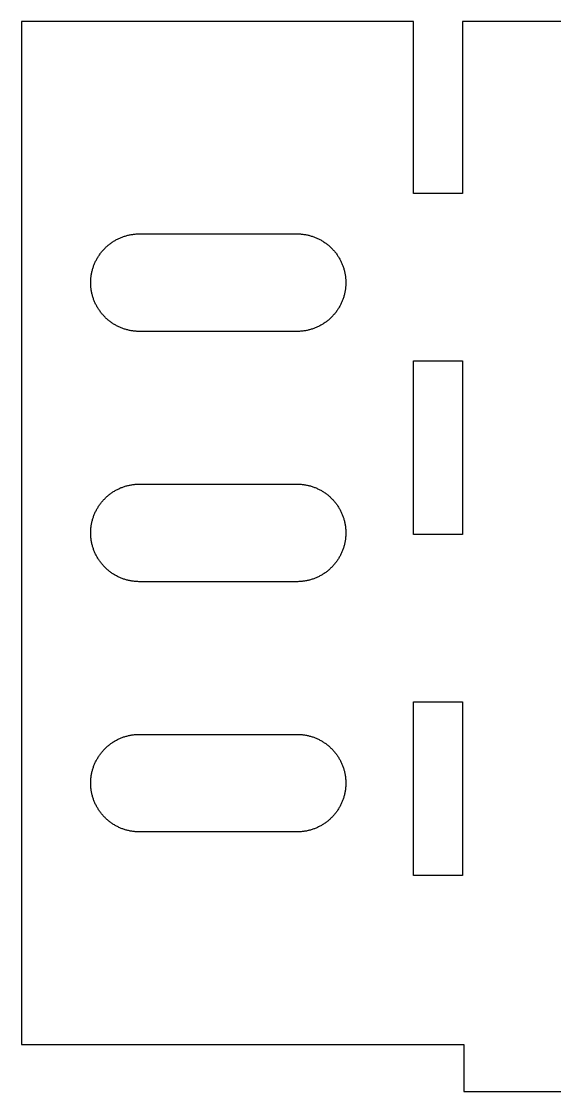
# Model space of a CAD drawing. Header units: metres. Extents: x -25 to 200, y 0 to 71.
# Drawn here: x -25 to 8.9, y 0 to 68 of the extents above; entities that cross this region are included whole.
import ezdxf

# ---------------------------------------------------------------- set-up
doc = ezdxf.new("R2010")
doc.units = ezdxf.units.M

msp = doc.modelspace()

# ---------------------------------------------------------------- linework, layer by layer
for p, q in [((-0.09999, 68), (-25, 68)), ((-25, 68), (-25, 3)), ((-0.09999, 57.0667), (-0.09999, 68)), ((22.5, 68), (3, 68)), ((3, 68), (3, 57.0667)), ((3, 57.0667), (-0.09999, 57.0667)), ((-18.3023, 54.3944), (-18.25, 54.4079)), ((-18.25, 54.4079), (-18.1973, 54.4205)), ((-18.1973, 54.4205), (-18.1445, 54.4323)), ((-18.1445, 54.4323), (-18.0915, 54.443)), ((-18.0915, 54.443), (-18.0383, 54.4529)), ((-18.0383, 54.4529), (-17.9849, 54.4618)), ((-17.9849, 54.4618), (-17.9314, 54.4698)), ((-17.9314, 54.4698), (-17.8778, 54.4769)), ((-17.8778, 54.4769), (-17.824, 54.483)), ((-17.824, 54.483), (-17.7702, 54.4882)), ((-17.7702, 54.4882), (-17.7162, 54.4924)), ((-17.7162, 54.4924), (-17.6622, 54.4957)), ((-17.6622, 54.4957), (-17.6082, 54.4981)), ((-17.6082, 54.4981), (-17.5541, 54.4995)), ((-17.5541, 54.4995), (-17.5, 54.5)), ((-17.5, 54.5), (-7.5, 54.5)), ((-7.5, 54.5), (-7.44589, 54.4995)), ((-7.44589, 54.4995), (-7.3918, 54.4981)), ((-7.3918, 54.4981), (-7.33775, 54.4957)), ((-7.33775, 54.4957), (-7.28375, 54.4924)), ((-7.28375, 54.4924), (-7.22981, 54.4882)), ((-7.22981, 54.4882), (-7.17595, 54.483)), ((-7.17595, 54.483), (-7.12219, 54.4769)), ((-7.12219, 54.4769), (-7.06856, 54.4698)), ((-7.06856, 54.4698), (-7.01505, 54.4618)), ((-7.01505, 54.4618), (-6.96169, 54.4529)), ((-6.96169, 54.4529), (-6.90848, 54.443)), ((-6.90848, 54.443), (-6.85547, 54.4323)), ((-6.85547, 54.4323), (-6.80264, 54.4205)), ((-6.80264, 54.4205), (-6.75003, 54.4079)), ((-6.75003, 54.4079), (-6.69765, 54.3944)), ((-19.5743, 53.7038), (-19.5338, 53.7396)), ((-19.5338, 53.7396), (-19.4926, 53.7747)), ((-19.4926, 53.7747), (-19.4509, 53.8091)), ((-19.4509, 53.8091), (-19.4085, 53.8428)), ((-19.4085, 53.8428), (-19.3656, 53.8758)), ((-19.3656, 53.8758), (-19.3221, 53.9079)), ((-19.3221, 53.9079), (-19.2781, 53.9394)), ((-19.2781, 53.9394), (-19.2335, 53.97)), ((-19.2335, 53.97), (-19.1884, 53.9999)), ((-19.1884, 53.9999), (-19.1427, 54.0289)), ((-19.1427, 54.0289), (-19.0966, 54.0572)), ((-19.0966, 54.0572), (-19.05, 54.0847)), ((-19.05, 54.0847), (-19.0029, 54.1113)), ((-19.0029, 54.1113), (-18.9554, 54.1371)), ((-18.9554, 54.1371), (-18.9074, 54.1621)), ((-18.9074, 54.1621), (-18.8589, 54.1862)), ((-18.8589, 54.1862), (-18.8101, 54.2095)), ((-18.8101, 54.2095), (-18.7609, 54.232)), ((-18.7609, 54.232), (-18.7113, 54.2536)), ((-18.7113, 54.2536), (-18.6613, 54.2743)), ((-18.6613, 54.2743), (-18.6109, 54.2941)), ((-18.6109, 54.2941), (-18.5603, 54.313)), ((-18.5603, 54.313), (-18.5093, 54.3311)), ((-18.5093, 54.3311), (-18.4579, 54.3483)), ((-18.4579, 54.3483), (-18.4063, 54.3645)), ((-18.4063, 54.3645), (-18.3545, 54.3799)), ((-18.3545, 54.3799), (-18.3023, 54.3944)), ((-6.69765, 54.3944), (-6.64552, 54.3799)), ((-6.64552, 54.3799), (-6.59364, 54.3645)), ((-6.59364, 54.3645), (-6.54204, 54.3483)), ((-6.54204, 54.3483), (-6.49074, 54.3311)), ((-6.49074, 54.3311), (-6.43973, 54.313)), ((-6.43973, 54.313), (-6.38905, 54.2941)), ((-6.38905, 54.2941), (-6.33871, 54.2743)), ((-6.33871, 54.2743), (-6.28873, 54.2536)), ((-6.28873, 54.2536), (-6.23911, 54.232)), ((-6.23911, 54.232), (-6.18988, 54.2095)), ((-6.18988, 54.2095), (-6.14104, 54.1862)), ((-6.14104, 54.1862), (-6.09262, 54.1621)), ((-6.09262, 54.1621), (-6.04463, 54.1371)), ((-6.04463, 54.1371), (-5.99709, 54.1113)), ((-5.99709, 54.1113), (-5.95, 54.0847)), ((-5.95, 54.0847), (-5.90338, 54.0572)), ((-5.90338, 54.0572), (-5.85724, 54.0289)), ((-5.85724, 54.0289), (-5.81161, 53.9999)), ((-5.81161, 53.9999), (-5.76649, 53.97)), ((-5.76649, 53.97), (-5.72191, 53.9394)), ((-5.72191, 53.9394), (-5.67786, 53.9079)), ((-5.67786, 53.9079), (-5.63437, 53.8758)), ((-5.63437, 53.8758), (-5.59145, 53.8428)), ((-5.59145, 53.8428), (-5.5491, 53.8091)), ((-5.5491, 53.8091), (-5.50735, 53.7747)), ((-5.50735, 53.7747), (-5.4662, 53.7396)), ((-5.4662, 53.7396), (-5.42569, 53.7038)), ((-20.1572, 52.9966), (-20.1289, 53.0427)), ((-20.1289, 53.0427), (-20.0999, 53.0884)), ((-20.0999, 53.0884), (-20.07, 53.1335)), ((-20.07, 53.1335), (-20.0394, 53.1781)), ((-20.0394, 53.1781), (-20.0079, 53.2221)), ((-20.0079, 53.2221), (-19.9758, 53.2656)), ((-19.9758, 53.2656), (-19.9428, 53.3085)), ((-19.9428, 53.3085), (-19.9091, 53.3509)), ((-19.9091, 53.3509), (-19.8747, 53.3926)), ((-19.8747, 53.3926), (-19.8396, 53.4338)), ((-19.8396, 53.4338), (-19.8037, 53.4743)), ((-19.8037, 53.4743), (-19.7672, 53.5142)), ((-19.7672, 53.5142), (-19.7299, 53.5534)), ((-19.7299, 53.5534), (-19.692, 53.592)), ((-19.692, 53.592), (-19.6534, 53.6299)), ((-19.6534, 53.6299), (-19.6142, 53.6672)), ((-19.6142, 53.6672), (-19.5743, 53.7038)), ((-5.42569, 53.7038), (-5.3858, 53.6672)), ((-5.3858, 53.6672), (-5.34656, 53.6299)), ((-5.34656, 53.6299), (-5.30797, 53.592)), ((-5.30797, 53.592), (-5.27003, 53.5534)), ((-5.27003, 53.5534), (-5.2328, 53.5142)), ((-5.2328, 53.5142), (-5.19624, 53.4743)), ((-5.19624, 53.4743), (-5.16039, 53.4338)), ((-5.16039, 53.4338), (-5.12526, 53.3926)), ((-5.12526, 53.3926), (-5.09084, 53.3509)), ((-5.09084, 53.3509), (-5.05716, 53.3085)), ((-5.05716, 53.3085), (-5.02422, 53.2656)), ((-5.02422, 53.2656), (-4.99203, 53.2221)), ((-4.99203, 53.2221), (-4.96062, 53.1781)), ((-4.96062, 53.1781), (-4.92998, 53.1335)), ((-4.92998, 53.1335), (-4.90012, 53.0884)), ((-4.90012, 53.0884), (-4.87105, 53.0427)), ((-4.87105, 53.0427), (-4.84277, 52.9966)), ((-20.4483, 52.3579), (-20.4311, 52.4093)), ((-20.4311, 52.4093), (-20.413, 52.4603)), ((-20.413, 52.4603), (-20.3941, 52.5109)), ((-20.3941, 52.5109), (-20.3743, 52.5613)), ((-20.3743, 52.5613), (-20.3536, 52.6113)), ((-20.3536, 52.6113), (-20.332, 52.6609)), ((-20.332, 52.6609), (-20.3096, 52.7101)), ((-20.3096, 52.7101), (-20.2863, 52.7589)), ((-20.2863, 52.7589), (-20.2621, 52.8074)), ((-20.2621, 52.8074), (-20.2371, 52.8554)), ((-20.2371, 52.8554), (-20.2113, 52.9029)), ((-20.2113, 52.9029), (-20.1847, 52.95)), ((-20.1847, 52.95), (-20.1572, 52.9966)), ((-4.84277, 52.9966), (-4.81531, 52.95)), ((-4.81531, 52.95), (-4.78867, 52.9029)), ((-4.78867, 52.9029), (-4.76285, 52.8554)), ((-4.76285, 52.8554), (-4.73787, 52.8074)), ((-4.73787, 52.8074), (-4.71373, 52.7589)), ((-4.71373, 52.7589), (-4.69044, 52.7101)), ((-4.69044, 52.7101), (-4.668, 52.6609)), ((-4.668, 52.6609), (-4.64642, 52.6113)), ((-4.64642, 52.6113), (-4.62572, 52.5613)), ((-4.62572, 52.5613), (-4.6059, 52.5109)), ((-4.6059, 52.5109), (-4.58694, 52.4603)), ((-4.58694, 52.4603), (-4.56888, 52.4093)), ((-4.56888, 52.4093), (-4.55171, 52.3579)), ((-20.5882, 51.6702), (-20.583, 51.724)), ((-20.583, 51.724), (-20.5769, 51.7778)), ((-20.5769, 51.7778), (-20.5698, 51.8314)), ((-20.5698, 51.8314), (-20.5618, 51.8849)), ((-20.5618, 51.8849), (-20.5529, 51.9383)), ((-20.5529, 51.9383), (-20.543, 51.9915)), ((-20.543, 51.9915), (-20.5323, 52.0445)), ((-20.5323, 52.0445), (-20.5205, 52.0973)), ((-20.5205, 52.0973), (-20.5079, 52.1499)), ((-20.5079, 52.1499), (-20.4944, 52.2023)), ((-20.4944, 52.2023), (-20.4799, 52.2545)), ((-20.4799, 52.2545), (-20.4645, 52.3064)), ((-20.4645, 52.3064), (-20.4483, 52.3579)), ((-4.55171, 52.3579), (-4.53545, 52.3064)), ((-4.53545, 52.3064), (-4.52008, 52.2545)), ((-4.52008, 52.2545), (-4.50562, 52.2023)), ((-4.50562, 52.2023), (-4.49208, 52.1499)), ((-4.49208, 52.1499), (-4.47945, 52.0973)), ((-4.47945, 52.0973), (-4.46773, 52.0445)), ((-4.46773, 52.0445), (-4.45695, 51.9915)), ((-4.45695, 51.9915), (-4.44708, 51.9383)), ((-4.44708, 51.9383), (-4.43816, 51.8849)), ((-4.43816, 51.8849), (-4.43016, 51.8314)), ((-4.43016, 51.8314), (-4.4231, 51.7778)), ((-4.4231, 51.7778), (-4.41698, 51.724)), ((-4.41698, 51.724), (-4.41179, 51.6702)), ((-20.6, 51.4), (-20.5995, 51.4541)), ((-20.5995, 51.3459), (-20.6, 51.4)), ((-20.5995, 51.4541), (-20.5981, 51.5082)), ((-20.5981, 51.2918), (-20.5995, 51.3459)), ((-20.5981, 51.5082), (-20.5957, 51.5622)), ((-20.5957, 51.2377), (-20.5981, 51.2918)), ((-20.5957, 51.5622), (-20.5924, 51.6162)), ((-20.5924, 51.1837), (-20.5957, 51.2377)), ((-20.5924, 51.6162), (-20.5882, 51.6702)), ((-20.5882, 51.1298), (-20.5924, 51.1837)), ((-20.583, 51.076), (-20.5882, 51.1298)), ((-20.5769, 51.0222), (-20.583, 51.076)), ((-20.5698, 50.9686), (-20.5769, 51.0222)), ((-4.4231, 51.0222), (-4.43016, 50.9686)), ((-4.41698, 51.076), (-4.4231, 51.0222)), ((-4.41179, 51.1298), (-4.41698, 51.076)), ((-4.41179, 51.6702), (-4.40755, 51.6162)), ((-4.40755, 51.1837), (-4.41179, 51.1298)), ((-4.40755, 51.6162), (-4.40424, 51.5622)), ((-4.40424, 51.2377), (-4.40755, 51.1837)), ((-4.40424, 51.5622), (-4.40189, 51.5082)), ((-4.40189, 51.2918), (-4.40424, 51.2377)), ((-4.40189, 51.5082), (-4.40047, 51.4541)), ((-4.40047, 51.3459), (-4.40189, 51.2918)), ((-4.40047, 51.4541), (-4.39999, 51.4)), ((-4.39999, 51.4), (-4.40047, 51.3459)), ((-20.5618, 50.9151), (-20.5698, 50.9686)), ((-20.5529, 50.8617), (-20.5618, 50.9151)), ((-20.543, 50.8085), (-20.5529, 50.8617)), ((-20.5323, 50.7555), (-20.543, 50.8085)), ((-20.5205, 50.7027), (-20.5323, 50.7555)), ((-20.5079, 50.65), (-20.5205, 50.7027)), ((-20.4944, 50.5977), (-20.5079, 50.65)), ((-20.4799, 50.5455), (-20.4944, 50.5977)), ((-20.4645, 50.4936), (-20.4799, 50.5455)), ((-20.4483, 50.442), (-20.4645, 50.4936)), ((-20.4311, 50.3907), (-20.4483, 50.442)), ((-20.413, 50.3397), (-20.4311, 50.3907)), ((-20.3941, 50.289), (-20.413, 50.3397)), ((-4.58694, 50.3397), (-4.6059, 50.289)), ((-4.56888, 50.3907), (-4.58694, 50.3397)), ((-4.55171, 50.442), (-4.56888, 50.3907)), ((-4.53545, 50.4936), (-4.55171, 50.442)), ((-4.52008, 50.5455), (-4.53545, 50.4936)), ((-4.50562, 50.5977), (-4.52008, 50.5455)), ((-4.49208, 50.65), (-4.50562, 50.5977)), ((-4.47945, 50.7027), (-4.49208, 50.65)), ((-4.46773, 50.7555), (-4.47945, 50.7027)), ((-4.45695, 50.8085), (-4.46773, 50.7555)), ((-4.44708, 50.8617), (-4.45695, 50.8085)), ((-4.43816, 50.9151), (-4.44708, 50.8617)), ((-4.43016, 50.9686), (-4.43816, 50.9151)), ((-20.3743, 50.2387), (-20.3941, 50.289)), ((-20.3536, 50.1887), (-20.3743, 50.2387)), ((-20.332, 50.1391), (-20.3536, 50.1887)), ((-20.3096, 50.0899), (-20.332, 50.1391)), ((-20.2863, 50.041), (-20.3096, 50.0899)), ((-20.2621, 49.9926), (-20.2863, 50.041)), ((-20.2371, 49.9446), (-20.2621, 49.9926)), ((-20.2113, 49.8971), (-20.2371, 49.9446)), ((-20.1847, 49.85), (-20.2113, 49.8971)), ((-20.1572, 49.8034), (-20.1847, 49.85)), ((-20.1289, 49.7572), (-20.1572, 49.8034)), ((-20.0999, 49.7116), (-20.1289, 49.7572)), ((-20.07, 49.6665), (-20.0999, 49.7116)), ((-20.0394, 49.6219), (-20.07, 49.6665)), ((-4.92998, 49.6665), (-4.96062, 49.6219)), ((-4.90012, 49.7116), (-4.92998, 49.6665)), ((-4.87105, 49.7572), (-4.90012, 49.7116)), ((-4.84277, 49.8034), (-4.87105, 49.7572)), ((-4.81531, 49.85), (-4.84277, 49.8034)), ((-4.78867, 49.8971), (-4.81531, 49.85)), ((-4.76285, 49.9446), (-4.78867, 49.8971)), ((-4.73787, 49.9926), (-4.76285, 49.9446)), ((-4.71373, 50.041), (-4.73787, 49.9926)), ((-4.69044, 50.0899), (-4.71373, 50.041)), ((-4.668, 50.1391), (-4.69044, 50.0899)), ((-4.64642, 50.1887), (-4.668, 50.1391)), ((-4.62572, 50.2387), (-4.64642, 50.1887)), ((-4.6059, 50.289), (-4.62572, 50.2387)), ((-20.0079, 49.5779), (-20.0394, 49.6219)), ((-19.9758, 49.5344), (-20.0079, 49.5779)), ((-19.9428, 49.4914), (-19.9758, 49.5344)), ((-19.9091, 49.4491), (-19.9428, 49.4914)), ((-19.8747, 49.4073), (-19.9091, 49.4491)), ((-19.8396, 49.3662), (-19.8747, 49.4073)), ((-19.8037, 49.3257), (-19.8396, 49.3662)), ((-19.7672, 49.2858), (-19.8037, 49.3257)), ((-19.7299, 49.2466), (-19.7672, 49.2858)), ((-19.692, 49.208), (-19.7299, 49.2466)), ((-19.6534, 49.17), (-19.692, 49.208)), ((-19.6142, 49.1328), (-19.6534, 49.17)), ((-19.5743, 49.0963), (-19.6142, 49.1328)), ((-19.5338, 49.0604), (-19.5743, 49.0963)), ((-19.4926, 49.0253), (-19.5338, 49.0604)), ((-19.4509, 48.9908), (-19.4926, 49.0253)), ((-19.4085, 48.9572), (-19.4509, 48.9908)), ((-5.5491, 48.9908), (-5.59145, 48.9572)), ((-5.50735, 49.0253), (-5.5491, 48.9908)), ((-5.4662, 49.0604), (-5.50735, 49.0253)), ((-5.42569, 49.0963), (-5.4662, 49.0604)), ((-5.3858, 49.1328), (-5.42569, 49.0963)), ((-5.34656, 49.17), (-5.3858, 49.1328)), ((-5.30797, 49.208), (-5.34656, 49.17)), ((-5.27003, 49.2466), (-5.30797, 49.208)), ((-5.2328, 49.2858), (-5.27003, 49.2466)), ((-5.19624, 49.3257), (-5.2328, 49.2858)), ((-5.16039, 49.3662), (-5.19624, 49.3257)), ((-5.12526, 49.4073), (-5.16039, 49.3662)), ((-5.09084, 49.4491), (-5.12526, 49.4073)), ((-5.05716, 49.4914), (-5.09084, 49.4491)), ((-5.02422, 49.5344), (-5.05716, 49.4914)), ((-4.99203, 49.5779), (-5.02422, 49.5344)), ((-4.96062, 49.6219), (-4.99203, 49.5779)), ((-19.3656, 48.9242), (-19.4085, 48.9572)), ((-19.3221, 48.892), (-19.3656, 48.9242)), ((-19.2781, 48.8606), (-19.3221, 48.892)), ((-19.2335, 48.83), (-19.2781, 48.8606)), ((-19.1884, 48.8001), (-19.2335, 48.83)), ((-19.1427, 48.771), (-19.1884, 48.8001)), ((-19.0966, 48.7428), (-19.1427, 48.771)), ((-19.05, 48.7153), (-19.0966, 48.7428)), ((-19.0029, 48.6887), (-19.05, 48.7153)), ((-18.9554, 48.6629), (-19.0029, 48.6887)), ((-18.9074, 48.6379), (-18.9554, 48.6629)), ((-18.8589, 48.6137), (-18.9074, 48.6379)), ((-18.8101, 48.5904), (-18.8589, 48.6137)), ((-18.7609, 48.568), (-18.8101, 48.5904)), ((-18.7113, 48.5464), (-18.7609, 48.568)), ((-18.6613, 48.5257), (-18.7113, 48.5464)), ((-18.6109, 48.5059), (-18.6613, 48.5257)), ((-18.5603, 48.487), (-18.6109, 48.5059)), ((-18.5093, 48.4689), (-18.5603, 48.487)), ((-18.4579, 48.4517), (-18.5093, 48.4689)), ((-18.4063, 48.4355), (-18.4579, 48.4517)), ((-18.3545, 48.4201), (-18.4063, 48.4355)), ((-18.3023, 48.4056), (-18.3545, 48.4201)), ((-18.25, 48.3921), (-18.3023, 48.4056)), ((-18.1973, 48.3794), (-18.25, 48.3921)), ((-18.1445, 48.3677), (-18.1973, 48.3794)), ((-18.0915, 48.3569), (-18.1445, 48.3677)), ((-18.0383, 48.3471), (-18.0915, 48.3569)), ((-17.9849, 48.3382), (-18.0383, 48.3471)), ((-17.9314, 48.3302), (-17.9849, 48.3382)), ((-17.8778, 48.3231), (-17.9314, 48.3302)), ((-17.824, 48.317), (-17.8778, 48.3231)), ((-17.7702, 48.3118), (-17.824, 48.317)), ((-17.7162, 48.3075), (-17.7702, 48.3118)), ((-17.6622, 48.3042), (-17.7162, 48.3075)), ((-17.6082, 48.3019), (-17.6622, 48.3042)), ((-17.5541, 48.3005), (-17.6082, 48.3019)), ((-17.5, 48.3), (-17.5541, 48.3005)), ((-7.5, 48.3), (-17.5, 48.3)), ((-7.44589, 48.3005), (-7.5, 48.3)), ((-7.3918, 48.3019), (-7.44589, 48.3005)), ((-7.33775, 48.3042), (-7.3918, 48.3019)), ((-7.28375, 48.3075), (-7.33775, 48.3042)), ((-7.22981, 48.3118), (-7.28375, 48.3075)), ((-7.17595, 48.317), (-7.22981, 48.3118)), ((-7.12219, 48.3231), (-7.17595, 48.317)), ((-7.06856, 48.3302), (-7.12219, 48.3231)), ((-7.01505, 48.3382), (-7.06856, 48.3302)), ((-6.96169, 48.3471), (-7.01505, 48.3382)), ((-6.90848, 48.3569), (-6.96169, 48.3471)), ((-6.85547, 48.3677), (-6.90848, 48.3569)), ((-6.80264, 48.3794), (-6.85547, 48.3677)), ((-6.75003, 48.3921), (-6.80264, 48.3794)), ((-6.69765, 48.4056), (-6.75003, 48.3921)), ((-6.64552, 48.4201), (-6.69765, 48.4056)), ((-6.59364, 48.4355), (-6.64552, 48.4201)), ((-6.54204, 48.4517), (-6.59364, 48.4355)), ((-6.49074, 48.4689), (-6.54204, 48.4517)), ((-6.43973, 48.487), (-6.49074, 48.4689)), ((-6.38905, 48.5059), (-6.43973, 48.487)), ((-6.33871, 48.5257), (-6.38905, 48.5059)), ((-6.28873, 48.5464), (-6.33871, 48.5257)), ((-6.23911, 48.568), (-6.28873, 48.5464)), ((-6.18988, 48.5904), (-6.23911, 48.568)), ((-6.14104, 48.6137), (-6.18988, 48.5904)), ((-6.09262, 48.6379), (-6.14104, 48.6137)), ((-6.04463, 48.6629), (-6.09262, 48.6379)), ((-5.99709, 48.6887), (-6.04463, 48.6629)), ((-5.95, 48.7153), (-5.99709, 48.6887)), ((-5.90338, 48.7428), (-5.95, 48.7153)), ((-5.85724, 48.771), (-5.90338, 48.7428)), ((-5.81161, 48.8001), (-5.85724, 48.771)), ((-5.76649, 48.83), (-5.81161, 48.8001)), ((-5.72191, 48.8606), (-5.76649, 48.83)), ((-5.67786, 48.892), (-5.72191, 48.8606)), ((-5.63437, 48.9242), (-5.67786, 48.892)), ((-5.59145, 48.9572), (-5.63437, 48.9242)), ((-0.09999, 35.4), (-0.09999, 46.4333)), ((-0.09999, 46.4333), (3, 46.4333)), ((3, 46.4333), (3, 35.4)), ((-19.2335, 38.07), (-19.1884, 38.0999)), ((-19.1884, 38.0999), (-19.1427, 38.1289)), ((-19.1427, 38.1289), (-19.0966, 38.1572)), ((-19.0966, 38.1572), (-19.05, 38.1847)), ((-19.05, 38.1847), (-19.0029, 38.2113)), ((-19.0029, 38.2113), (-18.9554, 38.2371)), ((-18.9554, 38.2371), (-18.9074, 38.2621)), ((-18.9074, 38.2621), (-18.8589, 38.2863)), ((-18.8589, 38.2863), (-18.8101, 38.3096)), ((-18.8101, 38.3096), (-18.7609, 38.332)), ((-18.7609, 38.332), (-18.7113, 38.3536)), ((-18.7113, 38.3536), (-18.6613, 38.3743)), ((-18.6613, 38.3743), (-18.6109, 38.3941)), ((-18.6109, 38.3941), (-18.5603, 38.413)), ((-18.5603, 38.413), (-18.5093, 38.4311)), ((-18.5093, 38.4311), (-18.4579, 38.4483)), ((-18.4579, 38.4483), (-18.4063, 38.4645)), ((-18.4063, 38.4645), (-18.3545, 38.4799)), ((-18.3545, 38.4799), (-18.3023, 38.4944)), ((-18.3023, 38.4944), (-18.25, 38.5079)), ((-18.25, 38.5079), (-18.1973, 38.5205)), ((-18.1973, 38.5205), (-18.1445, 38.5323)), ((-18.1445, 38.5323), (-18.0915, 38.543)), ((-18.0915, 38.543), (-18.0383, 38.5529)), ((-18.0383, 38.5529), (-17.9849, 38.5618)), ((-17.9849, 38.5618), (-17.9314, 38.5698)), ((-17.9314, 38.5698), (-17.8778, 38.5769)), ((-17.8778, 38.5769), (-17.824, 38.583)), ((-17.824, 38.583), (-17.7702, 38.5882)), ((-17.7702, 38.5882), (-17.7162, 38.5924)), ((-17.7162, 38.5924), (-17.6622, 38.5957)), ((-17.6622, 38.5957), (-17.6082, 38.5981)), ((-17.6082, 38.5981), (-17.5541, 38.5995)), ((-17.5541, 38.5995), (-17.5, 38.6)), ((-17.5, 38.6), (-7.5, 38.6)), ((-7.5, 38.6), (-7.44589, 38.5995)), ((-7.44589, 38.5995), (-7.3918, 38.5981)), ((-7.3918, 38.5981), (-7.33775, 38.5957)), ((-7.33775, 38.5957), (-7.28375, 38.5924)), ((-7.28375, 38.5924), (-7.22981, 38.5882)), ((-7.22981, 38.5882), (-7.17595, 38.583)), ((-7.17595, 38.583), (-7.12219, 38.5769)), ((-7.12219, 38.5769), (-7.06856, 38.5698)), ((-7.06856, 38.5698), (-7.01505, 38.5618)), ((-7.01505, 38.5618), (-6.96169, 38.5529)), ((-6.96169, 38.5529), (-6.90848, 38.543)), ((-6.90848, 38.543), (-6.85547, 38.5323)), ((-6.85547, 38.5323), (-6.80264, 38.5205)), ((-6.80264, 38.5205), (-6.75003, 38.5079)), ((-6.75003, 38.5079), (-6.69765, 38.4944)), ((-6.69765, 38.4944), (-6.64552, 38.4799)), ((-6.64552, 38.4799), (-6.59364, 38.4645)), ((-6.59364, 38.4645), (-6.54204, 38.4483)), ((-6.54204, 38.4483), (-6.49074, 38.4311)), ((-6.49074, 38.4311), (-6.43973, 38.413)), ((-6.43973, 38.413), (-6.38905, 38.3941)), ((-6.38905, 38.3941), (-6.33871, 38.3743)), ((-6.33871, 38.3743), (-6.28873, 38.3536)), ((-6.28873, 38.3536), (-6.23911, 38.332)), ((-6.23911, 38.332), (-6.18988, 38.3096)), ((-6.18988, 38.3096), (-6.14104, 38.2863)), ((-6.14104, 38.2863), (-6.09262, 38.2621)), ((-6.09262, 38.2621), (-6.04463, 38.2371)), ((-6.04463, 38.2371), (-5.99709, 38.2113)), ((-5.99709, 38.2113), (-5.95, 38.1847)), ((-5.95, 38.1847), (-5.90338, 38.1572)), ((-5.90338, 38.1572), (-5.85724, 38.1289)), ((-5.85724, 38.1289), (-5.81161, 38.0999)), ((-5.81161, 38.0999), (-5.76649, 38.07)), ((-19.9758, 37.3656), (-19.9428, 37.4085)), ((-19.9428, 37.4085), (-19.9091, 37.4509)), ((-19.9091, 37.4509), (-19.8747, 37.4926)), ((-19.8747, 37.4926), (-19.8396, 37.5338)), ((-19.8396, 37.5338), (-19.8037, 37.5743)), ((-19.8037, 37.5743), (-19.7672, 37.6142)), ((-19.7672, 37.6142), (-19.7299, 37.6534)), ((-19.7299, 37.6534), (-19.692, 37.692)), ((-19.692, 37.692), (-19.6534, 37.7299)), ((-19.6534, 37.7299), (-19.6142, 37.7672)), ((-19.6142, 37.7672), (-19.5743, 37.8037)), ((-19.5743, 37.8037), (-19.5338, 37.8396)), ((-19.5338, 37.8396), (-19.4926, 37.8747)), ((-19.4926, 37.8747), (-19.4509, 37.9091)), ((-19.4509, 37.9091), (-19.4085, 37.9428)), ((-19.4085, 37.9428), (-19.3656, 37.9758)), ((-19.3656, 37.9758), (-19.3221, 38.0079)), ((-19.3221, 38.0079), (-19.2781, 38.0394)), ((-19.2781, 38.0394), (-19.2335, 38.07)), ((-5.76649, 38.07), (-5.72191, 38.0394)), ((-5.72191, 38.0394), (-5.67786, 38.0079)), ((-5.67786, 38.0079), (-5.63437, 37.9758)), ((-5.63437, 37.9758), (-5.59145, 37.9428)), ((-5.59145, 37.9428), (-5.5491, 37.9091)), ((-5.5491, 37.9091), (-5.50735, 37.8747)), ((-5.50735, 37.8747), (-5.4662, 37.8396)), ((-5.4662, 37.8396), (-5.42569, 37.8037)), ((-5.42569, 37.8037), (-5.3858, 37.7672)), ((-5.3858, 37.7672), (-5.34656, 37.7299)), ((-5.34656, 37.7299), (-5.30797, 37.692)), ((-5.30797, 37.692), (-5.27003, 37.6534)), ((-5.27003, 37.6534), (-5.2328, 37.6142)), ((-5.2328, 37.6142), (-5.19624, 37.5743)), ((-5.19624, 37.5743), (-5.16039, 37.5338)), ((-5.16039, 37.5338), (-5.12526, 37.4926)), ((-5.12526, 37.4926), (-5.09084, 37.4509)), ((-5.09084, 37.4509), (-5.05716, 37.4085)), ((-5.05716, 37.4085), (-5.02422, 37.3656)), ((-20.3536, 36.7113), (-20.332, 36.7609)), ((-20.332, 36.7609), (-20.3096, 36.8101)), ((-20.3096, 36.8101), (-20.2863, 36.8589)), ((-20.2863, 36.8589), (-20.2621, 36.9074)), ((-20.2621, 36.9074), (-20.2371, 36.9554)), ((-20.2371, 36.9554), (-20.2113, 37.0029)), ((-20.2113, 37.0029), (-20.1847, 37.05)), ((-20.1847, 37.05), (-20.1572, 37.0966)), ((-20.1572, 37.0966), (-20.1289, 37.1427)), ((-20.1289, 37.1427), (-20.0999, 37.1884)), ((-20.0999, 37.1884), (-20.07, 37.2335)), ((-20.07, 37.2335), (-20.0394, 37.2781)), ((-20.0394, 37.2781), (-20.0079, 37.3221)), ((-20.0079, 37.3221), (-19.9758, 37.3656)), ((-5.02422, 37.3656), (-4.99203, 37.3221)), ((-4.99203, 37.3221), (-4.96062, 37.2781)), ((-4.96062, 37.2781), (-4.92998, 37.2335)), ((-4.92998, 37.2335), (-4.90012, 37.1884)), ((-4.90012, 37.1884), (-4.87105, 37.1427)), ((-4.87105, 37.1427), (-4.84277, 37.0966)), ((-4.84277, 37.0966), (-4.81531, 37.05)), ((-4.81531, 37.05), (-4.78867, 37.0029)), ((-4.78867, 37.0029), (-4.76285, 36.9554)), ((-4.76285, 36.9554), (-4.73787, 36.9074)), ((-4.73787, 36.9074), (-4.71373, 36.8589)), ((-4.71373, 36.8589), (-4.69044, 36.8101)), ((-4.69044, 36.8101), (-4.668, 36.7609)), ((-4.668, 36.7609), (-4.64642, 36.7113)), ((-20.5529, 36.0383), (-20.543, 36.0915)), ((-20.543, 36.0915), (-20.5323, 36.1445)), ((-20.5323, 36.1445), (-20.5205, 36.1973)), ((-20.5205, 36.1973), (-20.5079, 36.25)), ((-20.5079, 36.25), (-20.4944, 36.3023)), ((-20.4944, 36.3023), (-20.4799, 36.3545)), ((-20.4799, 36.3545), (-20.4645, 36.4063)), ((-20.4645, 36.4063), (-20.4483, 36.4579)), ((-20.4483, 36.4579), (-20.4311, 36.5093)), ((-20.4311, 36.5093), (-20.413, 36.5603)), ((-20.413, 36.5603), (-20.3941, 36.6109)), ((-20.3941, 36.6109), (-20.3743, 36.6613)), ((-20.3743, 36.6613), (-20.3536, 36.7113)), ((-4.64642, 36.7113), (-4.62572, 36.6613)), ((-4.62572, 36.6613), (-4.6059, 36.6109)), ((-4.6059, 36.6109), (-4.58694, 36.5603)), ((-4.58694, 36.5603), (-4.56888, 36.5093)), ((-4.56888, 36.5093), (-4.55171, 36.4579)), ((-4.55171, 36.4579), (-4.53545, 36.4063)), ((-4.53545, 36.4063), (-4.52008, 36.3545)), ((-4.52008, 36.3545), (-4.50562, 36.3023)), ((-4.50562, 36.3023), (-4.49208, 36.25)), ((-4.49208, 36.25), (-4.47945, 36.1973)), ((-4.47945, 36.1973), (-4.46773, 36.1445)), ((-4.46773, 36.1445), (-4.45695, 36.0915)), ((-4.45695, 36.0915), (-4.44708, 36.0383)), ((-20.6, 35.5), (-20.5995, 35.5541)), ((-20.5995, 35.4459), (-20.6, 35.5)), ((-20.5995, 35.5541), (-20.5981, 35.6082)), ((-20.5981, 35.3918), (-20.5995, 35.4459)), ((-20.5981, 35.6082), (-20.5957, 35.6622)), ((-20.5957, 35.3378), (-20.5981, 35.3918)), ((-20.5957, 35.6622), (-20.5924, 35.7162)), ((-20.5924, 35.7162), (-20.5882, 35.7702)), ((-20.5882, 35.7702), (-20.583, 35.824)), ((-20.583, 35.824), (-20.5769, 35.8778)), ((-20.5769, 35.8778), (-20.5698, 35.9314)), ((-20.5698, 35.9314), (-20.5618, 35.9849)), ((-20.5618, 35.9849), (-20.5529, 36.0383)), ((-4.44708, 36.0383), (-4.43816, 35.9849)), ((-4.43816, 35.9849), (-4.43016, 35.9314)), ((-4.43016, 35.9314), (-4.4231, 35.8778)), ((-4.4231, 35.8778), (-4.41698, 35.824)), ((-4.41698, 35.824), (-4.41179, 35.7702)), ((-4.41179, 35.7702), (-4.40755, 35.7162)), ((-4.40755, 35.7162), (-4.40424, 35.6622)), ((-4.40424, 35.6622), (-4.40189, 35.6082)), ((-4.40189, 35.3918), (-4.40424, 35.3378)), ((-4.40189, 35.6082), (-4.40047, 35.5541)), ((-4.40047, 35.4459), (-4.40189, 35.3918)), ((-4.40047, 35.5541), (-4.39999, 35.5)), ((-4.39999, 35.5), (-4.40047, 35.4459)), ((3, 35.4), (-0.09999, 35.4)), ((-20.5924, 35.2838), (-20.5957, 35.3378)), ((-20.5882, 35.2298), (-20.5924, 35.2838)), ((-20.583, 35.1759), (-20.5882, 35.2298)), ((-20.5769, 35.1222), (-20.583, 35.1759)), ((-20.5698, 35.0686), (-20.5769, 35.1222)), ((-20.5618, 35.015), (-20.5698, 35.0686)), ((-20.5529, 34.9617), (-20.5618, 35.015)), ((-20.543, 34.9085), (-20.5529, 34.9617)), ((-20.5323, 34.8555), (-20.543, 34.9085)), ((-20.5205, 34.8026), (-20.5323, 34.8555)), ((-20.5079, 34.75), (-20.5205, 34.8026)), ((-20.4944, 34.6977), (-20.5079, 34.75)), ((-20.4799, 34.6455), (-20.4944, 34.6977)), ((-4.50562, 34.6977), (-4.52008, 34.6455)), ((-4.49208, 34.75), (-4.50562, 34.6977)), ((-4.47945, 34.8026), (-4.49208, 34.75)), ((-4.46773, 34.8555), (-4.47945, 34.8026)), ((-4.45695, 34.9085), (-4.46773, 34.8555)), ((-4.44708, 34.9617), (-4.45695, 34.9085)), ((-4.43816, 35.015), (-4.44708, 34.9617)), ((-4.43016, 35.0686), (-4.43816, 35.015)), ((-4.4231, 35.1222), (-4.43016, 35.0686)), ((-4.41698, 35.1759), (-4.4231, 35.1222)), ((-4.41179, 35.2298), (-4.41698, 35.1759)), ((-4.40755, 35.2838), (-4.41179, 35.2298)), ((-4.40424, 35.3378), (-4.40755, 35.2838)), ((-20.4645, 34.5936), (-20.4799, 34.6455)), ((-20.4483, 34.542), (-20.4645, 34.5936)), ((-20.4311, 34.4907), (-20.4483, 34.542)), ((-20.413, 34.4397), (-20.4311, 34.4907)), ((-20.3941, 34.3891), (-20.413, 34.4397)), ((-20.3743, 34.3387), (-20.3941, 34.3891)), ((-20.3536, 34.2887), (-20.3743, 34.3387)), ((-20.332, 34.2391), (-20.3536, 34.2887)), ((-20.3096, 34.1899), (-20.332, 34.2391)), ((-20.2863, 34.141), (-20.3096, 34.1899)), ((-20.2621, 34.0926), (-20.2863, 34.141)), ((-20.2371, 34.0446), (-20.2621, 34.0926)), ((-20.2113, 33.9971), (-20.2371, 34.0446)), ((-4.76285, 34.0446), (-4.78867, 33.9971)), ((-4.73787, 34.0926), (-4.76285, 34.0446)), ((-4.71373, 34.141), (-4.73787, 34.0926)), ((-4.69044, 34.1899), (-4.71373, 34.141)), ((-4.668, 34.2391), (-4.69044, 34.1899)), ((-4.64642, 34.2887), (-4.668, 34.2391)), ((-4.62572, 34.3387), (-4.64642, 34.2887)), ((-4.6059, 34.3891), (-4.62572, 34.3387)), ((-4.58694, 34.4397), (-4.6059, 34.3891)), ((-4.56888, 34.4907), (-4.58694, 34.4397)), ((-4.55171, 34.542), (-4.56888, 34.4907)), ((-4.53545, 34.5936), (-4.55171, 34.542)), ((-4.52008, 34.6455), (-4.53545, 34.5936)), ((-20.1847, 33.95), (-20.2113, 33.9971)), ((-20.1572, 33.9034), (-20.1847, 33.95)), ((-20.1289, 33.8572), (-20.1572, 33.9034)), ((-20.0999, 33.8116), (-20.1289, 33.8572)), ((-20.07, 33.7665), (-20.0999, 33.8116)), ((-20.0394, 33.7219), (-20.07, 33.7665)), ((-20.0079, 33.6779), (-20.0394, 33.7219)), ((-19.9758, 33.6344), (-20.0079, 33.6779)), ((-19.9428, 33.5914), (-19.9758, 33.6344)), ((-19.9091, 33.5491), (-19.9428, 33.5914)), ((-19.8747, 33.5074), (-19.9091, 33.5491)), ((-19.8396, 33.4662), (-19.8747, 33.5074)), ((-19.8037, 33.4257), (-19.8396, 33.4662)), ((-19.7672, 33.3858), (-19.8037, 33.4257)), ((-19.7299, 33.3466), (-19.7672, 33.3858)), ((-19.692, 33.308), (-19.7299, 33.3466)), ((-5.27003, 33.3466), (-5.30797, 33.308)), ((-5.2328, 33.3858), (-5.27003, 33.3466)), ((-5.19624, 33.4257), (-5.2328, 33.3858)), ((-5.16039, 33.4662), (-5.19624, 33.4257)), ((-5.12526, 33.5074), (-5.16039, 33.4662)), ((-5.09084, 33.5491), (-5.12526, 33.5074)), ((-5.05716, 33.5914), (-5.09084, 33.5491)), ((-5.02422, 33.6344), (-5.05716, 33.5914)), ((-4.99203, 33.6779), (-5.02422, 33.6344)), ((-4.96062, 33.7219), (-4.99203, 33.6779)), ((-4.92998, 33.7665), (-4.96062, 33.7219)), ((-4.90012, 33.8116), (-4.92998, 33.7665)), ((-4.87105, 33.8572), (-4.90012, 33.8116)), ((-4.84277, 33.9034), (-4.87105, 33.8572)), ((-4.81531, 33.95), (-4.84277, 33.9034)), ((-4.78867, 33.9971), (-4.81531, 33.95)), ((-19.6534, 33.27), (-19.692, 33.308)), ((-19.6142, 33.2328), (-19.6534, 33.27)), ((-19.5743, 33.1962), (-19.6142, 33.2328)), ((-19.5338, 33.1604), (-19.5743, 33.1962)), ((-19.4926, 33.1253), (-19.5338, 33.1604)), ((-19.4509, 33.0908), (-19.4926, 33.1253)), ((-19.4085, 33.0572), (-19.4509, 33.0908)), ((-19.3656, 33.0242), (-19.4085, 33.0572)), ((-19.3221, 32.992), (-19.3656, 33.0242)), ((-19.2781, 32.9606), (-19.3221, 32.992)), ((-19.2335, 32.93), (-19.2781, 32.9606)), ((-19.1884, 32.9001), (-19.2335, 32.93)), ((-19.1427, 32.871), (-19.1884, 32.9001)), ((-19.0966, 32.8428), (-19.1427, 32.871)), ((-19.05, 32.8153), (-19.0966, 32.8428)), ((-19.0029, 32.7887), (-19.05, 32.8153)), ((-18.9554, 32.7629), (-19.0029, 32.7887)), ((-18.9074, 32.7379), (-18.9554, 32.7629)), ((-18.8589, 32.7137), (-18.9074, 32.7379)), ((-18.8101, 32.6904), (-18.8589, 32.7137)), ((-18.7609, 32.668), (-18.8101, 32.6904)), ((-18.7113, 32.6464), (-18.7609, 32.668)), ((-18.6613, 32.6257), (-18.7113, 32.6464)), ((-6.28873, 32.6464), (-6.33871, 32.6257)), ((-6.23911, 32.668), (-6.28873, 32.6464)), ((-6.18988, 32.6904), (-6.23911, 32.668)), ((-6.14104, 32.7137), (-6.18988, 32.6904)), ((-6.09262, 32.7379), (-6.14104, 32.7137)), ((-6.04463, 32.7629), (-6.09262, 32.7379)), ((-5.99709, 32.7887), (-6.04463, 32.7629)), ((-5.95, 32.8153), (-5.99709, 32.7887)), ((-5.90338, 32.8428), (-5.95, 32.8153)), ((-5.85724, 32.871), (-5.90338, 32.8428)), ((-5.81161, 32.9001), (-5.85724, 32.871)), ((-5.76649, 32.93), (-5.81161, 32.9001)), ((-5.72191, 32.9606), (-5.76649, 32.93)), ((-5.67786, 32.992), (-5.72191, 32.9606)), ((-5.63437, 33.0242), (-5.67786, 32.992)), ((-5.59145, 33.0572), (-5.63437, 33.0242)), ((-5.5491, 33.0908), (-5.59145, 33.0572)), ((-5.50735, 33.1253), (-5.5491, 33.0908)), ((-5.4662, 33.1604), (-5.50735, 33.1253)), ((-5.42569, 33.1962), (-5.4662, 33.1604)), ((-5.3858, 33.2328), (-5.42569, 33.1962)), ((-5.34656, 33.27), (-5.3858, 33.2328)), ((-5.30797, 33.308), (-5.34656, 33.27)), ((-18.6109, 32.6059), (-18.6613, 32.6257)), ((-18.5603, 32.5869), (-18.6109, 32.6059)), ((-18.5093, 32.5689), (-18.5603, 32.5869)), ((-18.4579, 32.5517), (-18.5093, 32.5689)), ((-18.4063, 32.5354), (-18.4579, 32.5517)), ((-18.3545, 32.5201), (-18.4063, 32.5354)), ((-18.3023, 32.5056), (-18.3545, 32.5201)), ((-18.25, 32.4921), (-18.3023, 32.5056)), ((-18.1973, 32.4794), (-18.25, 32.4921)), ((-18.1445, 32.4677), (-18.1973, 32.4794)), ((-18.0915, 32.457), (-18.1445, 32.4677)), ((-18.0383, 32.4471), (-18.0915, 32.457)), ((-17.9849, 32.4382), (-18.0383, 32.4471)), ((-17.9314, 32.4302), (-17.9849, 32.4382)), ((-17.8778, 32.4231), (-17.9314, 32.4302)), ((-17.824, 32.417), (-17.8778, 32.4231)), ((-17.7702, 32.4118), (-17.824, 32.417)), ((-17.7162, 32.4075), (-17.7702, 32.4118)), ((-17.6622, 32.4042), (-17.7162, 32.4075)), ((-17.6082, 32.4019), (-17.6622, 32.4042)), ((-17.5541, 32.4005), (-17.6082, 32.4019)), ((-17.5, 32.4), (-17.5541, 32.4005)), ((-7.5, 32.4), (-17.5, 32.4)), ((-7.44589, 32.4005), (-7.5, 32.4)), ((-7.3918, 32.4019), (-7.44589, 32.4005)), ((-7.33775, 32.4042), (-7.3918, 32.4019)), ((-7.28375, 32.4075), (-7.33775, 32.4042)), ((-7.22981, 32.4118), (-7.28375, 32.4075)), ((-7.17595, 32.417), (-7.22981, 32.4118)), ((-7.12219, 32.4231), (-7.17595, 32.417)), ((-7.06856, 32.4302), (-7.12219, 32.4231)), ((-7.01505, 32.4382), (-7.06856, 32.4302)), ((-6.96169, 32.4471), (-7.01505, 32.4382)), ((-6.90848, 32.457), (-6.96169, 32.4471)), ((-6.85547, 32.4677), (-6.90848, 32.457)), ((-6.80264, 32.4794), (-6.85547, 32.4677)), ((-6.75003, 32.4921), (-6.80264, 32.4794)), ((-6.69765, 32.5056), (-6.75003, 32.4921)), ((-6.64552, 32.5201), (-6.69765, 32.5056)), ((-6.59364, 32.5354), (-6.64552, 32.5201)), ((-6.54204, 32.5517), (-6.59364, 32.5354)), ((-6.49074, 32.5689), (-6.54204, 32.5517)), ((-6.43973, 32.5869), (-6.49074, 32.5689)), ((-6.38905, 32.6059), (-6.43973, 32.5869)), ((-6.33871, 32.6257), (-6.38905, 32.6059)), ((-0.09999, 13.7333), (-0.09999, 24.7667)), ((-0.09999, 24.7667), (3, 24.7667)), ((3, 24.7667), (3, 13.7333)), ((-18.7609, 22.432), (-18.7113, 22.4536)), ((-18.7113, 22.4536), (-18.6613, 22.4743)), ((-18.6613, 22.4743), (-18.6109, 22.4941)), ((-18.6109, 22.4941), (-18.5603, 22.513)), ((-18.5603, 22.513), (-18.5093, 22.5311)), ((-18.5093, 22.5311), (-18.4579, 22.5483)), ((-18.4579, 22.5483), (-18.4063, 22.5645)), ((-18.4063, 22.5645), (-18.3545, 22.5799)), ((-18.3545, 22.5799), (-18.3023, 22.5944)), ((-18.3023, 22.5944), (-18.25, 22.6079)), ((-18.25, 22.6079), (-18.1973, 22.6205)), ((-18.1973, 22.6205), (-18.1445, 22.6322)), ((-18.1445, 22.6322), (-18.0915, 22.643)), ((-18.0915, 22.643), (-18.0383, 22.6529)), ((-18.0383, 22.6529), (-17.9849, 22.6618)), ((-17.9849, 22.6618), (-17.9314, 22.6698)), ((-17.9314, 22.6698), (-17.8778, 22.6769)), ((-17.8778, 22.6769), (-17.824, 22.683)), ((-17.824, 22.683), (-17.7702, 22.6882)), ((-17.7702, 22.6882), (-17.7162, 22.6924)), ((-17.7162, 22.6924), (-17.6622, 22.6957)), ((-17.6622, 22.6957), (-17.6082, 22.6981)), ((-17.6082, 22.6981), (-17.5541, 22.6995)), ((-17.5541, 22.6995), (-17.5, 22.7)), ((-17.5, 22.7), (-7.5, 22.7)), ((-7.5, 22.7), (-7.44589, 22.6995)), ((-7.44589, 22.6995), (-7.3918, 22.6981)), ((-7.3918, 22.6981), (-7.33775, 22.6957)), ((-7.33775, 22.6957), (-7.28375, 22.6924)), ((-7.28375, 22.6924), (-7.22981, 22.6882)), ((-7.22981, 22.6882), (-7.17595, 22.683)), ((-7.17595, 22.683), (-7.12219, 22.6769)), ((-7.12219, 22.6769), (-7.06856, 22.6698)), ((-7.06856, 22.6698), (-7.01505, 22.6618)), ((-7.01505, 22.6618), (-6.96169, 22.6529)), ((-6.96169, 22.6529), (-6.90848, 22.643)), ((-6.90848, 22.643), (-6.85547, 22.6322)), ((-6.85547, 22.6322), (-6.80264, 22.6205)), ((-6.80264, 22.6205), (-6.75003, 22.6079)), ((-6.75003, 22.6079), (-6.69765, 22.5944)), ((-6.69765, 22.5944), (-6.64552, 22.5799)), ((-6.64552, 22.5799), (-6.59364, 22.5645)), ((-6.59364, 22.5645), (-6.54204, 22.5483)), ((-6.54204, 22.5483), (-6.49074, 22.5311)), ((-6.49074, 22.5311), (-6.43973, 22.513)), ((-6.43973, 22.513), (-6.38905, 22.4941)), ((-6.38905, 22.4941), (-6.33871, 22.4743)), ((-6.33871, 22.4743), (-6.28873, 22.4536)), ((-6.28873, 22.4536), (-6.23911, 22.432)), ((-19.7299, 21.7534), (-19.692, 21.792)), ((-19.692, 21.792), (-19.6534, 21.8299)), ((-19.6534, 21.8299), (-19.6142, 21.8672)), ((-19.6142, 21.8672), (-19.5743, 21.9037)), ((-19.5743, 21.9037), (-19.5338, 21.9396)), ((-19.5338, 21.9396), (-19.4926, 21.9747)), ((-19.4926, 21.9747), (-19.4509, 22.0091)), ((-19.4509, 22.0091), (-19.4085, 22.0428)), ((-19.4085, 22.0428), (-19.3656, 22.0758)), ((-19.3656, 22.0758), (-19.3221, 22.1079)), ((-19.3221, 22.1079), (-19.2781, 22.1394)), ((-19.2781, 22.1394), (-19.2335, 22.17)), ((-19.2335, 22.17), (-19.1884, 22.1999)), ((-19.1884, 22.1999), (-19.1427, 22.2289)), ((-19.1427, 22.2289), (-19.0966, 22.2572)), ((-19.0966, 22.2572), (-19.05, 22.2847)), ((-19.05, 22.2847), (-19.0029, 22.3113)), ((-19.0029, 22.3113), (-18.9554, 22.3371)), ((-18.9554, 22.3371), (-18.9074, 22.3621)), ((-18.9074, 22.3621), (-18.8589, 22.3863)), ((-18.8589, 22.3863), (-18.8101, 22.4095)), ((-18.8101, 22.4095), (-18.7609, 22.432)), ((-6.23911, 22.432), (-6.18988, 22.4095)), ((-6.18988, 22.4095), (-6.14104, 22.3863)), ((-6.14104, 22.3863), (-6.09262, 22.3621)), ((-6.09262, 22.3621), (-6.04463, 22.3371)), ((-6.04463, 22.3371), (-5.99709, 22.3113)), ((-5.99709, 22.3113), (-5.95, 22.2847)), ((-5.95, 22.2847), (-5.90338, 22.2572)), ((-5.90338, 22.2572), (-5.85724, 22.2289)), ((-5.85724, 22.2289), (-5.81161, 22.1999)), ((-5.81161, 22.1999), (-5.76649, 22.17)), ((-5.76649, 22.17), (-5.72191, 22.1394)), ((-5.72191, 22.1394), (-5.67786, 22.1079)), ((-5.67786, 22.1079), (-5.63437, 22.0758)), ((-5.63437, 22.0758), (-5.59145, 22.0428)), ((-5.59145, 22.0428), (-5.5491, 22.0091)), ((-5.5491, 22.0091), (-5.50735, 21.9747)), ((-5.50735, 21.9747), (-5.4662, 21.9396)), ((-5.4662, 21.9396), (-5.42569, 21.9037)), ((-5.42569, 21.9037), (-5.3858, 21.8672)), ((-5.3858, 21.8672), (-5.34656, 21.8299)), ((-5.34656, 21.8299), (-5.30797, 21.792)), ((-5.30797, 21.792), (-5.27003, 21.7534)), ((-20.2371, 21.0554), (-20.2113, 21.1029)), ((-20.2113, 21.1029), (-20.1847, 21.15)), ((-20.1847, 21.15), (-20.1572, 21.1966)), ((-20.1572, 21.1966), (-20.1289, 21.2427)), ((-20.1289, 21.2427), (-20.0999, 21.2884)), ((-20.0999, 21.2884), (-20.07, 21.3335)), ((-20.07, 21.3335), (-20.0394, 21.3781)), ((-20.0394, 21.3781), (-20.0079, 21.4221)), ((-20.0079, 21.4221), (-19.9758, 21.4656)), ((-19.9758, 21.4656), (-19.9428, 21.5085)), ((-19.9428, 21.5085), (-19.9091, 21.5509)), ((-19.9091, 21.5509), (-19.8747, 21.5926)), ((-19.8747, 21.5926), (-19.8396, 21.6338)), ((-19.8396, 21.6338), (-19.8037, 21.6743)), ((-19.8037, 21.6743), (-19.7672, 21.7142)), ((-19.7672, 21.7142), (-19.7299, 21.7534)), ((-5.27003, 21.7534), (-5.2328, 21.7142)), ((-5.2328, 21.7142), (-5.19624, 21.6743)), ((-5.19624, 21.6743), (-5.16039, 21.6338)), ((-5.16039, 21.6338), (-5.12526, 21.5926)), ((-5.12526, 21.5926), (-5.09084, 21.5509)), ((-5.09084, 21.5509), (-5.05716, 21.5085)), ((-5.05716, 21.5085), (-5.02422, 21.4656)), ((-5.02422, 21.4656), (-4.99203, 21.4221)), ((-4.99203, 21.4221), (-4.96062, 21.3781)), ((-4.96062, 21.3781), (-4.92998, 21.3335)), ((-4.92998, 21.3335), (-4.90012, 21.2884)), ((-4.90012, 21.2884), (-4.87105, 21.2427)), ((-4.87105, 21.2427), (-4.84277, 21.1966)), ((-4.84277, 21.1966), (-4.81531, 21.15)), ((-4.81531, 21.15), (-4.78867, 21.1029)), ((-4.78867, 21.1029), (-4.76285, 21.0554)), ((-20.5079, 20.3499), (-20.4944, 20.4023)), ((-20.4944, 20.4023), (-20.4799, 20.4545)), ((-20.4799, 20.4545), (-20.4645, 20.5063)), ((-20.4645, 20.5063), (-20.4483, 20.558)), ((-20.4483, 20.558), (-20.4311, 20.6093)), ((-20.4311, 20.6093), (-20.413, 20.6603)), ((-20.413, 20.6603), (-20.3941, 20.7109)), ((-20.3941, 20.7109), (-20.3743, 20.7613)), ((-20.3743, 20.7613), (-20.3536, 20.8113)), ((-20.3536, 20.8113), (-20.332, 20.8609)), ((-20.332, 20.8609), (-20.3096, 20.9101)), ((-20.3096, 20.9101), (-20.2863, 20.9589)), ((-20.2863, 20.9589), (-20.2621, 21.0074)), ((-20.2621, 21.0074), (-20.2371, 21.0554)), ((-4.76285, 21.0554), (-4.73787, 21.0074)), ((-4.73787, 21.0074), (-4.71373, 20.9589)), ((-4.71373, 20.9589), (-4.69044, 20.9101)), ((-4.69044, 20.9101), (-4.668, 20.8609)), ((-4.668, 20.8609), (-4.64642, 20.8113)), ((-4.64642, 20.8113), (-4.62572, 20.7613)), ((-4.62572, 20.7613), (-4.6059, 20.7109)), ((-4.6059, 20.7109), (-4.58694, 20.6603)), ((-4.58694, 20.6603), (-4.56888, 20.6093)), ((-4.56888, 20.6093), (-4.55171, 20.558)), ((-4.55171, 20.558), (-4.53545, 20.5063)), ((-4.53545, 20.5063), (-4.52008, 20.4545)), ((-4.52008, 20.4545), (-4.50562, 20.4023)), ((-4.50562, 20.4023), (-4.49208, 20.3499)), ((-20.5981, 19.7082), (-20.5957, 19.7622)), ((-20.5957, 19.7622), (-20.5924, 19.8162)), ((-20.5924, 19.8162), (-20.5882, 19.8702)), ((-20.5882, 19.8702), (-20.583, 19.924)), ((-20.583, 19.924), (-20.5769, 19.9778)), ((-20.5769, 19.9778), (-20.5698, 20.0314)), ((-20.5698, 20.0314), (-20.5618, 20.0849)), ((-20.5618, 20.0849), (-20.5529, 20.1383)), ((-20.5529, 20.1383), (-20.543, 20.1915)), ((-20.543, 20.1915), (-20.5323, 20.2445)), ((-20.5323, 20.2445), (-20.5205, 20.2973)), ((-20.5205, 20.2973), (-20.5079, 20.3499)), ((-4.49208, 20.3499), (-4.47945, 20.2973)), ((-4.47945, 20.2973), (-4.46773, 20.2445)), ((-4.46773, 20.2445), (-4.45695, 20.1915)), ((-4.45695, 20.1915), (-4.44708, 20.1383)), ((-4.44708, 20.1383), (-4.43816, 20.0849)), ((-4.43816, 20.0849), (-4.43016, 20.0314)), ((-4.43016, 20.0314), (-4.4231, 19.9778)), ((-4.4231, 19.9778), (-4.41698, 19.924)), ((-4.41698, 19.924), (-4.41179, 19.8702)), ((-4.41179, 19.8702), (-4.40755, 19.8162)), ((-4.40755, 19.8162), (-4.40424, 19.7622)), ((-4.40424, 19.7622), (-4.40189, 19.7082)), ((-20.6, 19.6), (-20.5995, 19.6541)), ((-20.5995, 19.5459), (-20.6, 19.6)), ((-20.5995, 19.6541), (-20.5981, 19.7082)), ((-20.5981, 19.4918), (-20.5995, 19.5459)), ((-20.5957, 19.4378), (-20.5981, 19.4918)), ((-20.5924, 19.3837), (-20.5957, 19.4378)), ((-20.5882, 19.3298), (-20.5924, 19.3837)), ((-20.583, 19.276), (-20.5882, 19.3298)), ((-20.5769, 19.2222), (-20.583, 19.276)), ((-20.5698, 19.1686), (-20.5769, 19.2222)), ((-20.5618, 19.1151), (-20.5698, 19.1686)), ((-20.5529, 19.0617), (-20.5618, 19.1151)), ((-20.543, 19.0085), (-20.5529, 19.0617)), ((-4.44708, 19.0617), (-4.45695, 19.0085)), ((-4.43816, 19.1151), (-4.44708, 19.0617)), ((-4.43016, 19.1686), (-4.43816, 19.1151)), ((-4.4231, 19.2222), (-4.43016, 19.1686)), ((-4.41698, 19.276), (-4.4231, 19.2222)), ((-4.41179, 19.3298), (-4.41698, 19.276)), ((-4.40755, 19.3837), (-4.41179, 19.3298)), ((-4.40424, 19.4378), (-4.40755, 19.3837)), ((-4.40189, 19.4918), (-4.40424, 19.4378)), ((-4.40189, 19.7082), (-4.40047, 19.6541)), ((-4.40047, 19.5459), (-4.40189, 19.4918)), ((-4.40047, 19.6541), (-4.39999, 19.6)), ((-4.39999, 19.6), (-4.40047, 19.5459)), ((-20.5323, 18.9555), (-20.543, 19.0085)), ((-20.5205, 18.9026), (-20.5323, 18.9555)), ((-20.5079, 18.85), (-20.5205, 18.9026)), ((-20.4944, 18.7977), (-20.5079, 18.85)), ((-20.4799, 18.7455), (-20.4944, 18.7977)), ((-20.4645, 18.6936), (-20.4799, 18.7455)), ((-20.4483, 18.642), (-20.4645, 18.6936)), ((-20.4311, 18.5907), (-20.4483, 18.642)), ((-20.413, 18.5397), (-20.4311, 18.5907)), ((-20.3941, 18.4891), (-20.413, 18.5397)), ((-20.3743, 18.4387), (-20.3941, 18.4891)), ((-20.3536, 18.3887), (-20.3743, 18.4387)), ((-20.332, 18.3391), (-20.3536, 18.3887)), ((-4.64642, 18.3887), (-4.668, 18.3391)), ((-4.62572, 18.4387), (-4.64642, 18.3887)), ((-4.6059, 18.4891), (-4.62572, 18.4387)), ((-4.58694, 18.5397), (-4.6059, 18.4891)), ((-4.56888, 18.5907), (-4.58694, 18.5397)), ((-4.55171, 18.642), (-4.56888, 18.5907)), ((-4.53545, 18.6936), (-4.55171, 18.642)), ((-4.52008, 18.7455), (-4.53545, 18.6936)), ((-4.50562, 18.7977), (-4.52008, 18.7455)), ((-4.49208, 18.85), (-4.50562, 18.7977)), ((-4.47945, 18.9026), (-4.49208, 18.85)), ((-4.46773, 18.9555), (-4.47945, 18.9026)), ((-4.45695, 19.0085), (-4.46773, 18.9555)), ((-20.3096, 18.2899), (-20.332, 18.3391)), ((-20.2863, 18.241), (-20.3096, 18.2899)), ((-20.2621, 18.1926), (-20.2863, 18.241)), ((-20.2371, 18.1446), (-20.2621, 18.1926)), ((-20.2113, 18.0971), (-20.2371, 18.1446)), ((-20.1847, 18.05), (-20.2113, 18.0971)), ((-20.1572, 18.0034), (-20.1847, 18.05)), ((-20.1289, 17.9572), (-20.1572, 18.0034)), ((-20.0999, 17.9116), (-20.1289, 17.9572)), ((-20.07, 17.8665), (-20.0999, 17.9116)), ((-20.0394, 17.8219), (-20.07, 17.8665)), ((-20.0079, 17.7779), (-20.0394, 17.8219)), ((-19.9758, 17.7344), (-20.0079, 17.7779)), ((-19.9428, 17.6914), (-19.9758, 17.7344)), ((-19.9091, 17.6491), (-19.9428, 17.6914)), ((-5.05716, 17.6914), (-5.09084, 17.6491)), ((-5.02422, 17.7344), (-5.05716, 17.6914)), ((-4.99203, 17.7779), (-5.02422, 17.7344)), ((-4.96062, 17.8219), (-4.99203, 17.7779)), ((-4.92998, 17.8665), (-4.96062, 17.8219)), ((-4.90012, 17.9116), (-4.92998, 17.8665)), ((-4.87105, 17.9572), (-4.90012, 17.9116)), ((-4.84277, 18.0034), (-4.87105, 17.9572)), ((-4.81531, 18.05), (-4.84277, 18.0034)), ((-4.78867, 18.0971), (-4.81531, 18.05)), ((-4.76285, 18.1446), (-4.78867, 18.0971)), ((-4.73787, 18.1926), (-4.76285, 18.1446)), ((-4.71373, 18.241), (-4.73787, 18.1926)), ((-4.69044, 18.2899), (-4.71373, 18.241)), ((-4.668, 18.3391), (-4.69044, 18.2899)), ((-19.8747, 17.6073), (-19.9091, 17.6491)), ((-19.8396, 17.5662), (-19.8747, 17.6073)), ((-19.8037, 17.5257), (-19.8396, 17.5662)), ((-19.7672, 17.4858), (-19.8037, 17.5257)), ((-19.7299, 17.4465), (-19.7672, 17.4858)), ((-19.692, 17.408), (-19.7299, 17.4465)), ((-19.6534, 17.37), (-19.692, 17.408)), ((-19.6142, 17.3328), (-19.6534, 17.37)), ((-19.5743, 17.2962), (-19.6142, 17.3328)), ((-19.5338, 17.2604), (-19.5743, 17.2962)), ((-19.4926, 17.2253), (-19.5338, 17.2604)), ((-19.4509, 17.1908), (-19.4926, 17.2253)), ((-19.4085, 17.1572), (-19.4509, 17.1908)), ((-19.3656, 17.1242), (-19.4085, 17.1572)), ((-19.3221, 17.092), (-19.3656, 17.1242)), ((-19.2781, 17.0606), (-19.3221, 17.092)), ((-19.2335, 17.03), (-19.2781, 17.0606)), ((-19.1884, 17.0001), (-19.2335, 17.03)), ((-19.1427, 16.971), (-19.1884, 17.0001)), ((-5.81161, 17.0001), (-5.85724, 16.971)), ((-5.76649, 17.03), (-5.81161, 17.0001)), ((-5.72191, 17.0606), (-5.76649, 17.03)), ((-5.67786, 17.092), (-5.72191, 17.0606)), ((-5.63437, 17.1242), (-5.67786, 17.092)), ((-5.59145, 17.1572), (-5.63437, 17.1242)), ((-5.5491, 17.1908), (-5.59145, 17.1572)), ((-5.50735, 17.2253), (-5.5491, 17.1908)), ((-5.4662, 17.2604), (-5.50735, 17.2253)), ((-5.42569, 17.2962), (-5.4662, 17.2604)), ((-5.3858, 17.3328), (-5.42569, 17.2962)), ((-5.34656, 17.37), (-5.3858, 17.3328)), ((-5.30797, 17.408), (-5.34656, 17.37)), ((-5.27003, 17.4465), (-5.30797, 17.408)), ((-5.2328, 17.4858), (-5.27003, 17.4465)), ((-5.19624, 17.5257), (-5.2328, 17.4858)), ((-5.16039, 17.5662), (-5.19624, 17.5257)), ((-5.12526, 17.6073), (-5.16039, 17.5662)), ((-5.09084, 17.6491), (-5.12526, 17.6073)), ((-19.0966, 16.9428), (-19.1427, 16.971)), ((-19.05, 16.9153), (-19.0966, 16.9428)), ((-19.0029, 16.8887), (-19.05, 16.9153)), ((-18.9554, 16.8629), (-19.0029, 16.8887)), ((-18.9074, 16.8379), (-18.9554, 16.8629)), ((-18.8589, 16.8137), (-18.9074, 16.8379)), ((-18.8101, 16.7904), (-18.8589, 16.8137)), ((-18.7609, 16.768), (-18.8101, 16.7904)), ((-18.7113, 16.7464), (-18.7609, 16.768)), ((-18.6613, 16.7257), (-18.7113, 16.7464)), ((-18.6109, 16.7059), (-18.6613, 16.7257)), ((-18.5603, 16.687), (-18.6109, 16.7059)), ((-18.5093, 16.6689), (-18.5603, 16.687)), ((-18.4579, 16.6517), (-18.5093, 16.6689)), ((-18.4063, 16.6355), (-18.4579, 16.6517)), ((-18.3545, 16.6201), (-18.4063, 16.6355)), ((-18.3023, 16.6056), (-18.3545, 16.6201)), ((-18.25, 16.5921), (-18.3023, 16.6056)), ((-18.1973, 16.5795), (-18.25, 16.5921)), ((-18.1445, 16.5677), (-18.1973, 16.5795)), ((-18.0915, 16.5569), (-18.1445, 16.5677)), ((-18.0383, 16.5471), (-18.0915, 16.5569)), ((-17.9849, 16.5382), (-18.0383, 16.5471)), ((-17.9314, 16.5302), (-17.9849, 16.5382)), ((-17.8778, 16.5231), (-17.9314, 16.5302)), ((-17.824, 16.517), (-17.8778, 16.5231)), ((-17.7702, 16.5118), (-17.824, 16.517)), ((-17.7162, 16.5075), (-17.7702, 16.5118)), ((-17.6622, 16.5042), (-17.7162, 16.5075)), ((-17.6082, 16.5019), (-17.6622, 16.5042)), ((-17.5541, 16.5005), (-17.6082, 16.5019)), ((-17.5, 16.5), (-17.5541, 16.5005)), ((-7.5, 16.5), (-17.5, 16.5)), ((-7.44589, 16.5005), (-7.5, 16.5)), ((-7.3918, 16.5019), (-7.44589, 16.5005)), ((-7.33775, 16.5042), (-7.3918, 16.5019)), ((-7.28375, 16.5075), (-7.33775, 16.5042)), ((-7.22981, 16.5118), (-7.28375, 16.5075)), ((-7.17595, 16.517), (-7.22981, 16.5118)), ((-7.12219, 16.5231), (-7.17595, 16.517)), ((-7.06856, 16.5302), (-7.12219, 16.5231)), ((-7.01505, 16.5382), (-7.06856, 16.5302)), ((-6.96169, 16.5471), (-7.01505, 16.5382)), ((-6.90848, 16.5569), (-6.96169, 16.5471)), ((-6.85547, 16.5677), (-6.90848, 16.5569)), ((-6.80264, 16.5795), (-6.85547, 16.5677)), ((-6.75003, 16.5921), (-6.80264, 16.5795)), ((-6.69765, 16.6056), (-6.75003, 16.5921)), ((-6.64552, 16.6201), (-6.69765, 16.6056)), ((-6.59364, 16.6355), (-6.64552, 16.6201)), ((-6.54204, 16.6517), (-6.59364, 16.6355)), ((-6.49074, 16.6689), (-6.54204, 16.6517)), ((-6.43973, 16.687), (-6.49074, 16.6689)), ((-6.38905, 16.7059), (-6.43973, 16.687)), ((-6.33871, 16.7257), (-6.38905, 16.7059)), ((-6.28873, 16.7464), (-6.33871, 16.7257)), ((-6.23911, 16.768), (-6.28873, 16.7464)), ((-6.18988, 16.7904), (-6.23911, 16.768)), ((-6.14104, 16.8137), (-6.18988, 16.7904)), ((-6.09262, 16.8379), (-6.14104, 16.8137)), ((-6.04463, 16.8629), (-6.09262, 16.8379)), ((-5.99709, 16.8887), (-6.04463, 16.8629)), ((-5.95, 16.9153), (-5.99709, 16.8887)), ((-5.90338, 16.9428), (-5.95, 16.9153)), ((-5.85724, 16.971), (-5.90338, 16.9428)), ((3, 13.7333), (-0.09999, 13.7333)), ((-25, 3), (3.09999, 3)), ((3.09999, 3), (3.09999, 0)), ((3.09999, 0), (22.5, 0))]:
    msp.add_line(p, q)

doc.saveas('drawing.dxf')
